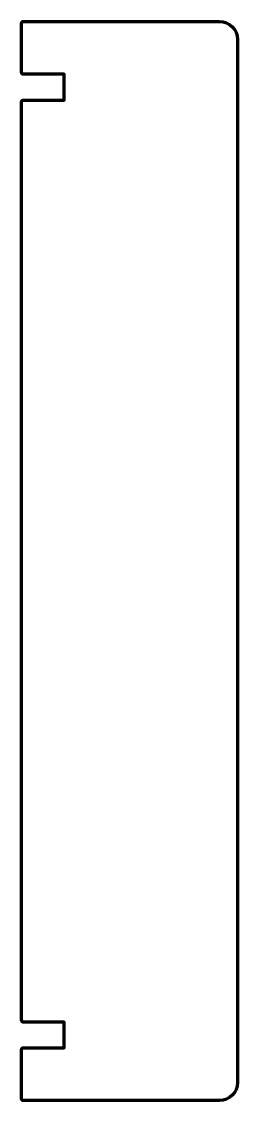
# Model space of a CAD drawing. Header units: inches. Extents: x 21 to 27, y -39 to -9.
import ezdxf

# ---------------------------------------------------------------- set-up
doc = ezdxf.new("R2010")
doc.units = ezdxf.units.IN
doc.header["$MEASUREMENT"] = 0
doc.layers.add('Outline', color=7, linetype='Continuous', lineweight=0)

msp = doc.modelspace()

# ---------------------------------------------------------------- linework, layer by layer
at = {"layer": 'Outline', "color": 18, "lineweight": 211, "true_color": 0x000000}
msp.add_open_spline([(26.5, -9), (26.5, -9), (21.039, -9), (21.039, -9), (21.018, -9), (21, -9.018), (21, -9.039), (21, -9.039), (21, -10.428), (21, -10.428), (21, -10.449), (21.018, -10.467), (21.039, -10.467), (21.039, -10.467), (22.181, -10.467), (22.181, -10.467), (22.181, -10.467), (22.181, -11.185), (22.181, -11.185), (22.181, -11.185), (21.039, -11.185), (21.039, -11.185), (21.018, -11.185), (21, -11.203), (21, -11.225), (21, -11.225), (21, -36.781), (21, -36.781), (21, -36.803), (21.018, -36.82), (21.039, -36.82), (21.039, -36.82), (22.181, -36.82), (22.181, -36.82), (22.181, -36.82), (22.181, -37.539), (22.181, -37.539), (22.181, -37.539), (21.039, -37.539), (21.039, -37.539), (21.018, -37.539), (21, -37.556), (21, -37.578), (21, -37.578), (21, -38.961), (21, -38.961), (21, -38.982), (21.018, -39), (21.039, -39), (21.039, -39), (26.5, -39), (26.5, -39), (26.776, -39), (27, -38.776), (27, -38.5), (27, -38.5), (27, -9.5), (27, -9.5), (27, -9.224), (26.776, -9), (26.5, -9)], degree=3, knots=[0, 0, 0, 0, 1, 1, 1, 2, 2, 2, 3, 3, 3, 4, 4, 4, 5, 5, 5, 6, 6, 6, 7, 7, 7, 8, 8, 8, 9, 9, 9, 10, 10, 10, 11, 11, 11, 12, 12, 12, 13, 13, 13, 14, 14, 14, 15, 15, 15, 16, 16, 16, 17, 17, 17, 18, 18, 18, 19, 19, 19, 20, 20, 20, 20], dxfattribs=at)

doc.saveas('drawing.dxf')
